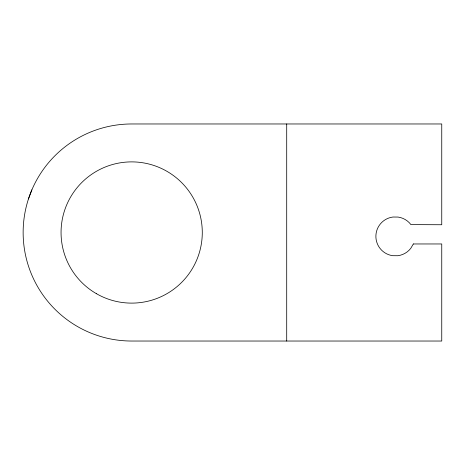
<?xml version="1.0" encoding="UTF-8"?>
<svg xmlns="http://www.w3.org/2000/svg" width="465" height="465" viewBox="0 0 465 465"><rect width="100%" height="100%" fill="white"/><g stroke="black" fill="none" stroke-linecap="round" stroke-linejoin="round"><path stroke-width="0.7" d="M28.452 198.962L31.876 189.848M286.707 123.969L286.707 341.031M413.339 243.962L410.764 248.357A19.501 19.501 0 0 1 397.784 255.727L392.693 255.692A19.501 19.501 0 0 1 392.966 217.027L398.052 217.062A19.501 19.501 0 0 1 410.926 224.612L441.75 224.746L441.75 123.969L131.671 123.969A108.531 108.531 0 0 0 23.14 232.5A108.531 108.531 0 0 0 131.671 341.031L441.75 341.031L441.75 243.962L413.339 243.962M96.36 293.653A70.616 70.616 0 0 0 202.287 232.5A70.616 70.616 0 0 0 96.36 171.347A70.616 70.616 0 0 0 96.36 293.653"/></g></svg>
